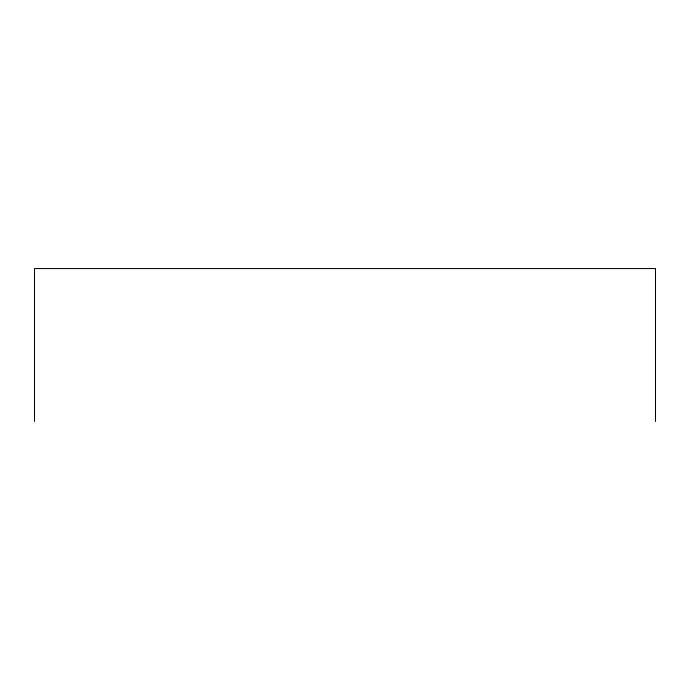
<?xml version="1.0" encoding="UTF-8"?>
<svg xmlns="http://www.w3.org/2000/svg" width="690" height="690" viewBox="0 0 690 690"><rect width="100%" height="100%" fill="white"/><g stroke="black" fill="none" stroke-linecap="round" stroke-linejoin="round"><path stroke-width="1.03" d="M655.5 421.443L655.5 268.557L34.5 268.557L34.5 421.443"/></g></svg>
